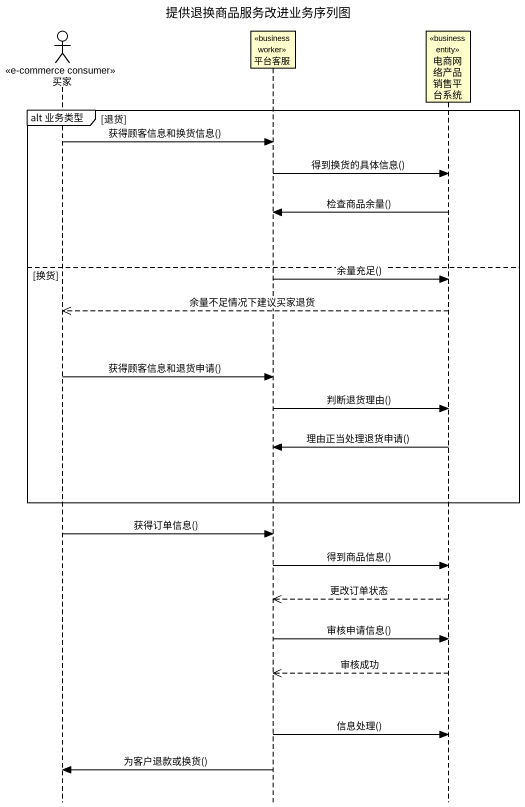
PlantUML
@startuml
title 提供退换商品服务改进业务序列图
hide footbox
actor 买家 <<e-commerce consumer>>
participant 平台客服 <<business worker>>
participant 电商网络产品销售平台系统 <<business entity>>

group alt 业务类型 [退货]
  买家 -> 平台客服 : 获得顾客信息和换货信息()
  平台客服 -> 电商网络产品销售平台系统 : 得到换货的具体信息()
  电商网络产品销售平台系统 -> 平台客服 : 检查商品余量()
else 换货
  平台客服 -> 电商网络产品销售平台系统 : 余量充足()
  电商网络产品销售平台系统 -->> 买家 : 余量不足情况下建议买家退货
  买家 -> 平台客服 : 获得顾客信息和退货申请()
  平台客服 -> 电商网络产品销售平台系统 : 判断退货理由()
  电商网络产品销售平台系统 -> 平台客服 : 理由正当处理退货申请()
end
买家 -> 平台客服 : 获得订单信息()
平台客服 -> 电商网络产品销售平台系统 : 得到商品信息()
电商网络产品销售平台系统 -->> 平台客服 : 更改订单状态
平台客服 -> 电商网络产品销售平台系统 : 审核申请信息()
电商网络产品销售平台系统 -->> 平台客服 : 审核成功
平台客服 -> 电商网络产品销售平台系统 : 信息处理()
平台客服 -> 买家 : 为客户退款或换货()
@enduml
